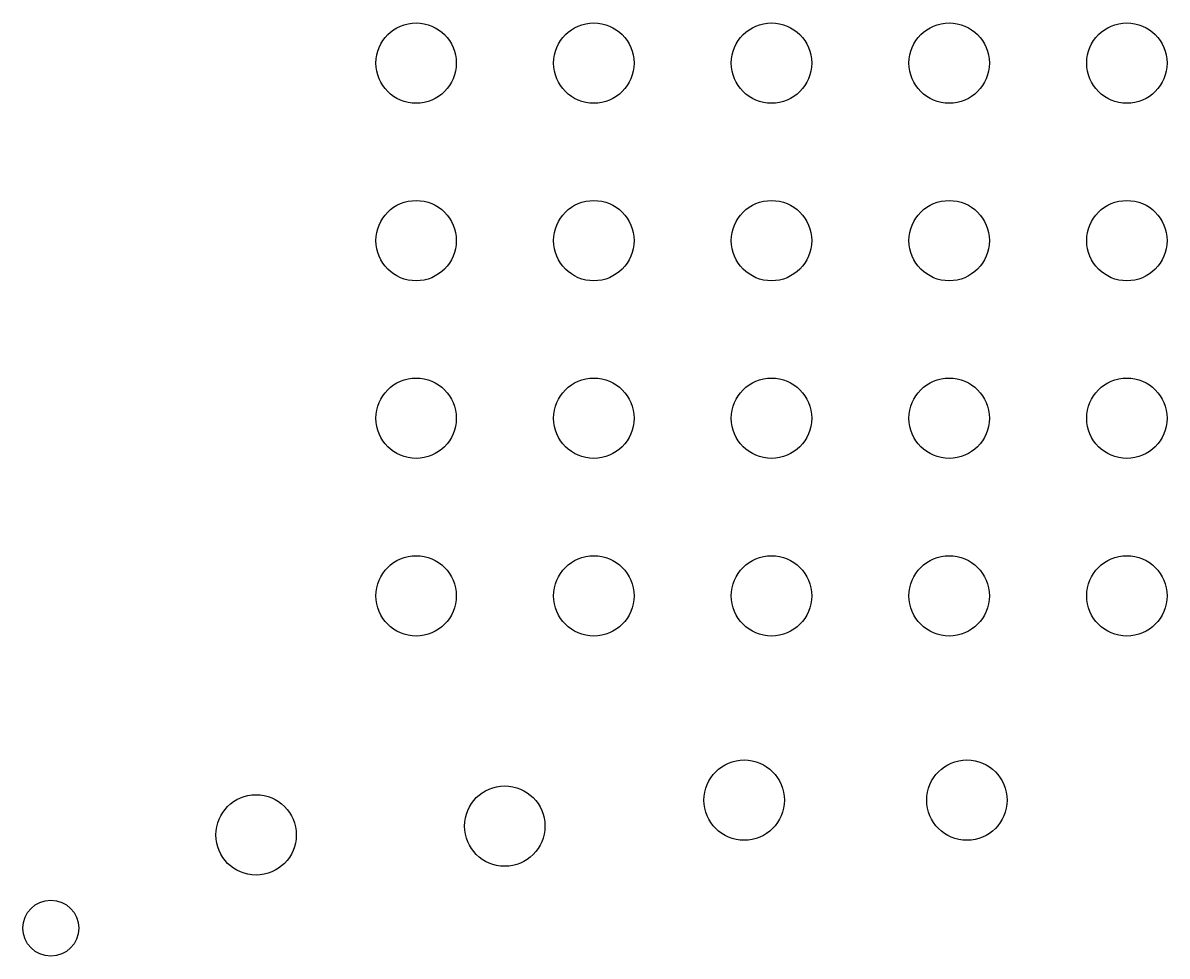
# Model space of a CAD drawing. Header units: millimetres. Extents: x -25 to 98, y -13 to 87.
import ezdxf

# ---------------------------------------------------------------- set-up
doc = ezdxf.new("R2010")
doc.units = ezdxf.units.MM
doc.layers.add('livello 2', color=3, linetype='Continuous', lineweight=25, true_color=0x00ff00)

msp = doc.modelspace()

# ---------------------------------------------------------------- linework, layer by layer
at = {"layer": 'livello 2'}
for centre, radius in [((17.16, 82.79), 4.31), ((36.21, 82.79), 4.31), ((55.26, 82.79), 4.31), ((74.31, 82.79), 4.31), ((93.36, 82.79), 4.31), ((17.16, 63.74), 4.31), ((36.21, 63.74), 4.31), ((55.26, 63.74), 4.31), ((74.31, 63.74), 4.31), ((93.36, 63.74), 4.31), ((17.16, 44.69), 4.31), ((36.21, 44.69), 4.31), ((55.26, 44.69), 4.31), ((74.31, 44.69), 4.31), ((93.36, 44.69), 4.31), ((17.16, 25.64), 4.31), ((36.21, 25.64), 4.31), ((55.26, 25.64), 4.31), ((74.31, 25.64), 4.31), ((93.36, 25.64), 4.31), ((52.33, 3.73), 4.31), ((76.21, 3.73), 4.31), ((26.66, 0.95), 4.31), ((0, 0), 4.31), ((-22, -10), 3)]:
    msp.add_circle(centre, radius, dxfattribs=at)

doc.saveas('drawing.dxf')
